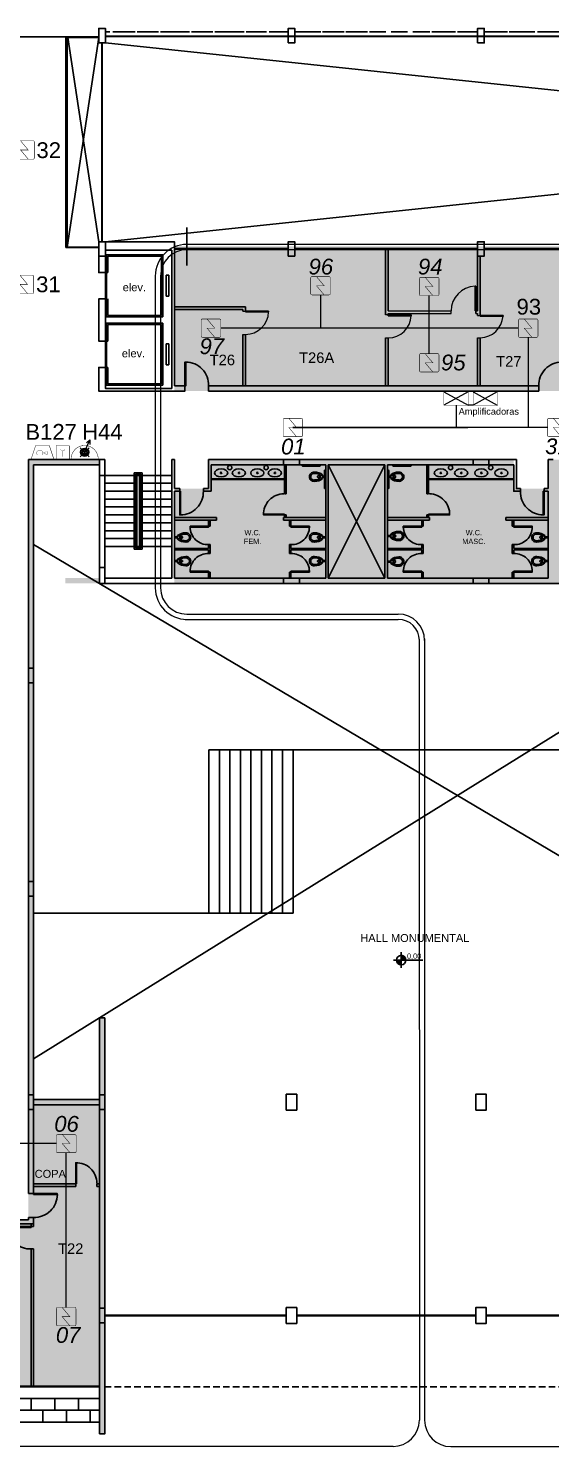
# Model space of a CAD drawing. Header units: metres. Extents: x -331 to 2982, y 362 to 2539.
# Drawn here: x 770.3 to 790.2, y 1250.2 to 1304.1 of the extents above; entities that cross this region are included whole.
import ezdxf
from ezdxf.enums import TextEntityAlignment as Align

# ---------------------------------------------------------------- set-up
doc = ezdxf.new("R2010")
doc.units = ezdxf.units.M
doc.linetypes.add('DASHED2', pattern=[0.375, 0.25, -0.125])
doc.linetypes.add('DOT075', pattern=[0.75, 0, -0.75])
doc.layers.get('0').update_dxf_attribs({"color": 251})
for name, color, linetype in [('72_EGR_BASE_PRIMITIVE', 7, 'Continuous'), ('ALV', 251, 'Continuous'), ('Cota Nivel', 251, 'Continuous'), ('CX', 251, 'Continuous'), ('Det', 251, 'Continuous'), ('DET. FUMAÇA', 1, 'Continuous'), ('Det_Vigas', 251, 'Continuous'), ('Div', 251, 'Continuous'), ('Est', 251, 'Continuous'), ('Mob', 251, 'Continuous'), ('Pis', 251, 'Continuous'), ('Proj', 251, 'DASHED2'), ('SALAS NOVAS', 7, 'Continuous'), ('Texto_Salas', 251, 'Continuous'), ('vid', 251, 'Continuous'), ('vis', 251, 'Continuous')]:
    doc.layers.add(name, color=color, linetype=linetype)
doc.layers.add('_salas', color=251, linetype='Continuous', plot=False)
doc.styles.add('ARIAL', font='arial.ttf')
doc.styles.add('DESTAQUE', font='arial.ttf', dxfattribs={"height": 0.4})
doc.styles.add('T20', font='PORT2', dxfattribs={"height": 0.2})
doc.styles.add('X3G_ENTITY_14169DFD', font='arial.ttf', dxfattribs={"height": 0.25})
doc.styles.add('X3G_ENTITY_1416A017', font='arial.ttf', dxfattribs={"height": 0.6})
doc.styles.add('X3G_ENTITY_1416A0F0', font='arial.ttf', dxfattribs={"height": 0.6})
doc.styles.add('X3G_ENTITY_1416A0FA', font='arial.ttf', dxfattribs={"height": 0.6})
doc.styles.add('X3G_ENTITY_1416A104', font='arial.ttf', dxfattribs={"height": 0.6})
doc.styles.add('X3G_ENTITY_1416A10E', font='arial.ttf', dxfattribs={"height": 0.6})
doc.styles.add('X3G_ENTITY_1416A118', font='arial.ttf', dxfattribs={"height": 0.6})
doc.styles.add('X3G_ENTITY_1416A218', font='arial.ttf', dxfattribs={"height": 0.6})
doc.styles.add('X3G_ENTITY_1416A222', font='arial.ttf', dxfattribs={"height": 0.6})
doc.styles.add('X3G_ENTITY_1416A5F4', font='arial.ttf', dxfattribs={"height": 0.6})
doc.styles.add('X3G_ENTITY_1416B645', font='arial.ttf', dxfattribs={"height": 0.6})
doc.styles.add('X3G_ENTITY_14227091', font='arial.ttf', dxfattribs={"height": 0.6})
doc.styles.add('X3G_ENTITY_142270D0', font='arial.ttf', dxfattribs={"height": 0.6})
doc.styles.add('X3G_ENTITY_142297E3', font='arial.ttf', dxfattribs={"height": 0.6})

# ---------------------------------------------------------------- blocks, each defined once
blk = doc.blocks.new('Detector de fumaça')
at = {"layer": 'DET. FUMAÇA', "linetype": 'Continuous', "lineweight": 15, "const_width": 0.0187}
blk.add_lwpolyline([(774.599, 539.816), (775.249, 539.816, -0.414214), (775.296, 539.769), (775.296, 539.167, -0.414214), (775.249, 539.12), (774.599, 539.12, -0.414214), (774.553, 539.167), (774.553, 539.769, -0.414214)], format="xyb", close=True, dxfattribs=at)
blk.add_lwpolyline([(774.773, 539.816), (775.064, 539.468), (774.773, 539.468), (775.064, 539.12)], dxfattribs=at)
blk = doc.blocks.new('WEW')
at = {"color": 1, "lineweight": 0, "true_color": 0xe60000}
for p, q in [((1781.244, 994.005), (1781.439, 994.482)), ((1781.439, 994.482), (1781.308, 994.36)), ((1781.439, 994.482), (1781.447, 994.302)), ((1781.075, 994.175), (1781.413, 993.836)), ((1781.413, 994.175), (1781.075, 993.836))]:
    blk.add_line(p, q, dxfattribs=at)
at = {"color": 1, "true_color": 0xe60000, "const_width": 0.0172}
for points in [[(1779.259, 993.747), (1780.023, 993.747, 0.511918), (1780.056, 993.793), (1779.907, 994.24, 0.322823), (1779.874, 994.263), (1779.408, 994.263, 0.322823), (1779.375, 994.24), (1779.226, 993.793, 0.511918)], [(1780.193, 994.263), (1780.641, 994.263, -0.414214), (1780.675, 994.229), (1780.675, 993.782, -0.414214), (1780.641, 993.747), (1780.193, 993.747, -0.414214), (1780.159, 993.782), (1780.159, 994.229, -0.414214)], [(1780.764, 993.748), (1781.724, 993.748, 0.435311), (1781.759, 993.784, 0.930949), (1780.73, 993.784, 0.435311)]]:
    blk.add_lwpolyline(points, format="xyb", close=True, dxfattribs=at)
at = {"color": 1, "true_color": 0xe60000, "const_width": 0.0086}
for points in [[(1779.463, 994.06), (1779.617, 994.06), (1779.652, 994.026), (1779.652, 993.936), (1779.617, 993.902), (1779.463, 993.902), (1779.428, 993.936), (1779.428, 994.026)], [(1779.832, 993.936), (1779.832, 994.026), (1779.802, 994.044), (1779.679, 993.981), (1779.802, 993.918)]]:
    blk.add_lwpolyline(points, close=True, dxfattribs=at)
for points in [[(1780.336, 994.135), (1780.338, 994.117), (1780.344, 994.099), (1780.351, 994.088), (1780.365, 994.073), (1780.373, 994.067), (1780.386, 994.06), (1780.397, 994.057), (1780.413, 994.055), (1780.421, 994.055), (1780.431, 994.056), (1780.45, 994.062), (1780.464, 994.07), (1780.477, 994.082), (1780.488, 994.096), (1780.494, 994.11), (1780.497, 994.122), (1780.498, 994.13), (1780.498, 994.136)], [(1780.417, 993.837), (1780.417, 994.055)]]:
    blk.add_lwpolyline(points, dxfattribs=at)
at = {"color": 1, "lineweight": 0, "true_color": 0xe60000}
for radius in [0.158, 0.119, 0.0774]:
    blk.add_circle((1781.244, 994.005), radius, dxfattribs=at)
blk = doc.blocks.new('Cotap')
for p, q in [((-0.297, 0), (0.828, 0)), ((0, 0.297), (0, -0.297))]:
    blk.add_line(p, q)
blk.add_circle((0, 0), 0.18)
for points in [[(0, 0), (-0.18, 0), (0, -0.18), (-0.127, -0.127)], [(0, 0), (0, 0.18), (0.18, 0), (0.127, 0.127)]]:
    blk.add_solid(points)
at = {"style": 'T20'}
blk.add_attdef('COTA', (0.223, 0.05), '', height=0.2, dxfattribs=at)
blk = doc.blocks.new('VASO-SAN')
for p, q in [((302.351, 172.465), (302.38, 172.465)), ((302.351, 172.383), (302.38, 172.383)), ((302.38, 172.465), (302.38, 172.383)), ((302.411, 172.354), (302.411, 172.494)), ((302.499, 172.354), (302.499, 172.494)), ((302.599, 172.444), (302.499, 172.444)), ((302.599, 172.404), (302.499, 172.404)), ((302.599, 172.444), (302.599, 172.455)), ((302.599, 172.404), (302.599, 172.444)), ((302.599, 172.404), (302.599, 172.393)), ((302.619, 172.464), (302.609, 172.464)), ((302.619, 172.383), (302.609, 172.383)), ((302.619, 172.424), (302.619, 172.464)), ((302.619, 172.424), (302.619, 172.383))]:
    blk.add_line(p, q)
for centre in [(302.453, 172.486), (302.453, 172.362)]:
    blk.add_circle(centre, 0.00707)
for centre, radius, start, end in [((302.178, 172.42), 0.179, 86.6811, 178.7962), ((302.178, 172.427), 0.179, 181.2038, 273.3189), ((302.178, 172.42), 0.129, 86.6811, 178.7962), ((302.178, 172.427), 0.129, 181.2038, 273.3189), ((302.205, 172.134), 0.464, 50.6979, 92.0637), ((302.205, 172.713), 0.464, 267.9363, 309.3021), ((302.205, 172.134), 0.414, 60.1325, 92.0637), ((302.205, 172.713), 0.414, 267.9363, 299.8675), ((302.349, 172.422), 0.043, 86.6811, 178.7962), ((302.349, 172.426), 0.043, 181.2038, 273.3189), ((302.609, 172.455), 0.00935, 90, 180), ((302.609, 172.393), 0.00935, 180, 270)]:
    blk.add_arc(centre, radius, start, end)

msp = doc.modelspace()

# ---------------------------------------------------------------- hatches: boundary and pattern name
at = {"layer": '_salas', "transparency": 33554559}
h = msp.add_hatch(color=256, dxfattribs=at)
h.dxf.hatch_style = 1
h.paths.add_polyline_path([(839.659, 1290.321), (839.659, 1295.821), (775.859, 1295.821), (775.859, 1290.321)])
h = msp.add_hatch(color=256, dxfattribs=at)
h.dxf.hatch_style = 1
h.paths.add_polyline_path([(752.479, 1293.146), (754.454, 1293.146), (754.454, 1293.346), (744.429, 1293.346), (744.429, 1293.146), (746.059, 1293.146), (746.059, 1293.046), (746.059, 1252.511), (773.009, 1252.511), (773.009, 1250.721), (773.209, 1250.721), (773.209, 1266.521), (773.009, 1266.521), (773.009, 1263.421), (770.509, 1263.421), (770.509, 1287.521), (773.009, 1287.521), (773.009, 1287.721), (771.909, 1287.721), (770.309, 1287.721), (770.309, 1260.546), (770.309, 1258.846), (748.954, 1258.846), (748.954, 1260.496), (752.479, 1260.496)])
h = msp.add_hatch(color=256, dxfattribs=at)
h.dxf.hatch_style = 1
h.paths.add_polyline_path([(788.759, 1286.621), (788.759, 1287.721), (777.159, 1287.721), (777.159, 1286.621), (775.859, 1286.621), (775.859, 1283.021), (799.209, 1283.021), (799.209, 1287.721), (790.059, 1287.721), (790.059, 1286.621)])
h = msp.add_hatch(color=256, dxfattribs=at)
h.dxf.hatch_style = 1
h.paths.add_polyline_path([(773.009, 1283.221), (771.709, 1283.221), (771.709, 1283.021), (773.009, 1283.021)])

# ---------------------------------------------------------------- linework, layer by layer
at = {"layer": '72_EGR_BASE_PRIMITIVE', "color": 251, "true_color": 0x5f5f5f}
msp.add_polyline3d([(776.331, 1295.091, 0), (776.331, 1296.539, 0)], dxfattribs=at)
at = {"layer": 'ALV', "color": 251}
for p, q in [((775.859, 1290.521), (775.859, 1295.996)), ((772.984, 1294.821), (772.984, 1295.446)), ((773.234, 1294.821), (773.234, 1295.446)), ((775.759, 1290.421), (775.759, 1295.671)), ((772.984, 1294.821), (773.234, 1294.821)), ((772.984, 1292.221), (772.984, 1293.821)), ((773.234, 1292.221), (773.234, 1293.821)), ((772.984, 1290.321), (772.984, 1291.221)), ((773.234, 1291.221), (772.984, 1291.221)), ((773.234, 1290.421), (773.234, 1291.221)), ((775.759, 1290.421), (773.234, 1290.421)), ((776.259, 1290.521), (775.859, 1290.521)), ((775.859, 1290.321), (772.984, 1290.321)), ((776.259, 1290.321), (775.859, 1290.321)), ((775.859, 1287.721), (775.759, 1287.721)), ((775.759, 1287.721), (775.759, 1283.221)), ((775.859, 1287.721), (775.859, 1286.621)), ((777.159, 1287.721), (788.859, 1287.721)), ((777.159, 1287.721), (777.159, 1286.621)), ((787.209, 1287.721), (780.609, 1287.721)), ((790.259, 1287.721), (790.059, 1287.721)), ((790.059, 1287.721), (790.059, 1286.621)), ((777.259, 1286.521), (777.259, 1287.521)), ((780.009, 1287.521), (777.259, 1287.521)), ((780.609, 1287.521), (781.609, 1287.521)), ((781.609, 1287.521), (781.609, 1283.221)), ((781.609, 1287.521), (781.609, 1283.221)), ((781.709, 1287.521), (781.709, 1283.221)), ((781.709, 1283.221), (781.709, 1287.521)), ((781.709, 1287.521), (783.859, 1287.521)), ((783.859, 1287.521), (783.859, 1283.221)), ((783.859, 1287.521), (783.859, 1283.221)), ((783.959, 1287.521), (783.959, 1283.221)), ((783.959, 1283.221), (783.959, 1287.521)), ((783.959, 1287.521), (787.209, 1287.521)), ((773.009, 1287.121), (773.009, 1283.621)), ((773.209, 1287.121), (773.209, 1283.621)), ((776.059, 1286.621), (775.859, 1286.621)), ((776.059, 1286.621), (775.859, 1286.621)), ((776.059, 1286.521), (775.859, 1286.521)), ((775.859, 1286.521), (776.059, 1286.521)), ((775.859, 1286.521), (775.859, 1283.221)), ((776.059, 1286.621), (776.059, 1286.521)), ((776.059, 1286.521), (776.059, 1286.621)), ((776.959, 1286.621), (776.959, 1286.521)), ((777.159, 1286.621), (776.959, 1286.621)), ((777.159, 1286.521), (776.959, 1286.521)), ((777.159, 1286.521), (777.259, 1286.521)), ((790.059, 1286.621), (789.909, 1286.621)), ((789.909, 1286.521), (789.909, 1286.621)), ((790.059, 1286.621), (789.909, 1286.621)), ((789.909, 1286.621), (789.909, 1286.521)), ((790.059, 1286.521), (789.909, 1286.521)), ((789.909, 1286.521), (790.059, 1286.521)), ((790.059, 1286.521), (790.059, 1283.221)), ((775.759, 1284.421), (775.759, 1283.221)), ((773.109, 1283.021), (799.509, 1283.021)), ((773.209, 1283.221), (775.759, 1283.221)), ((781.609, 1283.221), (775.859, 1283.221)), ((783.859, 1283.221), (781.709, 1283.221)), ((787.809, 1283.221), (783.959, 1283.221)), ((790.059, 1283.221), (787.809, 1283.221)), ((773.009, 1266.521), (773.009, 1263.596)), ((770.309, 1263.046), (770.309, 1259.846)), ((770.509, 1263.421), (773.009, 1263.421)), ((770.509, 1263.221), (773.009, 1263.221)), ((770.509, 1259.846), (770.309, 1259.846)), ((770.309, 1258.846), (765.779, 1258.846)), ((770.509, 1258.696), (765.779, 1258.696)), ((770.509, 1258.946), (770.309, 1258.946)), ((770.309, 1258.946), (770.309, 1258.846)), ((770.509, 1258.946), (770.509, 1258.696))]:
    msp.add_line(p, q, dxfattribs=at)
for points in [[(775.859, 1290.521), (775.859, 1290.521), (775.859, 1295.996), (775.759, 1295.996), (773.234, 1295.996)], [(773.234, 1295.671), (775.759, 1295.671), (775.759, 1290.421), (773.234, 1290.421), (773.234, 1291.221), (772.984, 1291.221), (772.984, 1290.321), (775.859, 1290.321)], [(775.859, 1290.321), (775.859, 1290.321), (776.259, 1290.321), (776.259, 1290.521), (775.859, 1290.521)], [(770.309, 1287.721), (770.309, 1263.046)], [(770.309, 1287.721), (773.009, 1287.721)], [(770.509, 1287.521), (770.509, 1263.046)], [(770.509, 1287.521), (773.009, 1287.521)], [(773.209, 1266.521), (773.209, 1250.721)], [(770.509, 1263.046), (770.509, 1259.846)]]:
    msp.add_lwpolyline(points, dxfattribs=at)
for points in [[(773.234, 1295.446), (772.984, 1295.446), (772.984, 1294.821), (773.234, 1294.821)], [(773.234, 1293.821), (772.984, 1293.821), (772.984, 1292.221), (773.234, 1292.221)], [(789.709, 1290.521), (778.559, 1290.521), (777.159, 1290.521), (777.159, 1290.321), (783.668, 1290.321), (789.709, 1290.321)], [(788.859, 1287.721), (787.809, 1287.721), (787.809, 1287.521), (788.759, 1287.521), (788.759, 1286.521), (789.009, 1286.521), (789.009, 1286.621), (788.859, 1286.621)], [(773.009, 1250.721), (773.209, 1250.721), (773.209, 1266.521), (773.009, 1266.521)], [(770.509, 1263.421), (773.009, 1263.421), (773.009, 1263.221), (770.509, 1263.221)]]:
    msp.add_lwpolyline(points, close=True, dxfattribs=at)
at = {"layer": 'CX', "color": 251, "ltscale": 8}
for p, q in [((787.284, 1294.303), (787.314, 1294.303)), ((787.284, 1294.303), (787.284, 1293.364)), ((787.314, 1293.264), (787.314, 1294.303)), ((778.559, 1293.326), (778.559, 1293.356)), ((778.559, 1293.356), (779.441, 1293.356)), ((779.441, 1293.326), (778.559, 1293.326)), ((779.441, 1293.326), (779.441, 1293.356)), ((783.986, 1293.184), (783.986, 1293.214)), ((783.986, 1293.214), (784.854, 1293.214)), ((784.854, 1293.184), (783.986, 1293.184)), ((784.854, 1293.184), (784.854, 1293.214)), ((787.284, 1293.364), (787.314, 1293.364)), ((787.484, 1293.194), (787.484, 1293.164)), ((788.348, 1293.194), (787.484, 1293.194)), ((787.484, 1293.164), (788.348, 1293.164)), ((788.348, 1293.194), (788.348, 1293.164))]:
    msp.add_line(p, q, dxfattribs=at)
at = {"layer": 'CX', "ltscale": 8}
for points in [[(776.259, 1290.521), (776.289, 1290.521), (776.289, 1291.421), (776.259, 1291.421)], [(776.059, 1286.521), (776.089, 1286.521), (776.089, 1285.621), (776.059, 1285.621)], [(789.909, 1286.521), (789.879, 1286.521), (789.879, 1285.621), (789.909, 1285.621)], [(780.049, 1285.651), (780.049, 1285.621), (779.249, 1285.621), (779.249, 1285.651)], [(785.519, 1285.65), (785.519, 1285.62), (786.319, 1285.62), (786.319, 1285.65)], [(777.159, 1285.191), (777.159, 1285.161), (776.459, 1285.161), (776.459, 1285.191)], [(780.289, 1285.191), (780.289, 1285.161), (780.989, 1285.161), (780.989, 1285.191)], [(785.259, 1285.191), (785.259, 1285.161), (784.559, 1285.161), (784.559, 1285.191)], [(788.759, 1285.191), (788.759, 1285.161), (789.459, 1285.161), (789.459, 1285.191)], [(777.159, 1283.451), (777.159, 1283.481), (776.459, 1283.481), (776.459, 1283.451)], [(780.289, 1283.451), (780.289, 1283.481), (780.989, 1283.481), (780.989, 1283.451)], [(785.259, 1283.451), (785.259, 1283.481), (784.559, 1283.481), (784.559, 1283.451)], [(788.759, 1283.451), (788.759, 1283.481), (789.459, 1283.481), (789.459, 1283.451)], [(772.139, 1260.217), (772.109, 1260.217), (772.109, 1261.017), (772.139, 1261.017)], [(770.509, 1259.846), (770.509, 1259.816), (771.409, 1259.816), (771.409, 1259.846)]]:
    msp.add_lwpolyline(points, close=True, dxfattribs=at)
at = {"layer": 'CX', "color": 251}
msp.add_lwpolyline([(770.409, 1258.596), (770.409, 1258.566), (769.559, 1258.566), (769.559, 1258.596)], close=True, dxfattribs=at)
at = {"layer": 'CX', "color": 251, "linetype": 'Continuous', "lineweight": 15}
for centre, radius, start, end in [((787.315, 1293.364), 0.94, 91.8819, 179.9782), ((778.559, 1293.357), 0.883, 270.0238, 357.9938), ((783.986, 1293.215), 0.869, 270.0246, 357.9605), ((787.47, 1293.229), 0.881, 270.9318, 355.7951)]:
    msp.add_arc(centre, radius, start, end, dxfattribs=at)
at = {"layer": 'CX', "color": 251, "ltscale": 8, "true_color": 0x606060}
for centre, radius, start, end in [((776.289, 1290.551), 0.871, 358.058, 90), ((790.579, 1290.551), 0.871, 90, 181.942), ((776.089, 1286.492), 0.871, 270, 1.942), ((780.019, 1285.651), 0.771, 90, 182.1894), ((785.549, 1285.649), 0.771, 357.8106, 90), ((789.879, 1286.492), 0.871, 178.058, 270), ((777.13, 1285.161), 0.671, 180, 272.5089), ((780.318, 1285.161), 0.671, 267.4911, 0), ((785.23, 1285.161), 0.671, 180, 272.5089), ((788.788, 1285.161), 0.671, 267.4911, 0), ((777.13, 1283.481), 0.671, 87.4911, 180), ((780.318, 1283.481), 0.671, 0, 92.5089), ((785.23, 1283.481), 0.671, 87.4911, 180), ((788.788, 1283.481), 0.671, 0, 92.5089), ((772.138, 1260.247), 0.771, 0, 92.1894), ((770.539, 1259.816), 0.871, 268.058, 0)]:
    msp.add_arc(centre, radius, start, end, dxfattribs=at)
at = {"layer": 'CX', "color": 1, "ltscale": 8}
msp.add_arc((790.579, 1290.551), 0.871, 90, 181.942, dxfattribs=at)
at = {"layer": 'CX', "color": 251}
msp.add_arc((770.38, 1258.566), 0.821, 180, 272.0583, dxfattribs=at)
at = {"layer": 'Det', "color": 251}
for p, q in [((772.984, 1303.746), (771.784, 1295.791)), ((771.804, 1303.746), (772.984, 1295.996)), ((773.234, 1303.546), (844.959, 1295.996)), ((844.959, 1303.546), (773.234, 1295.996)), ((781.709, 1287.521), (783.859, 1283.221)), ((781.709, 1283.221), (783.859, 1287.521)), ((801.119, 1266.371), (770.509, 1284.502)), ((791, 1277.681), (770.509, 1264.97)), ((790.727, 1276.694), (777.168, 1276.694)), ((777.168, 1276.694), (777.168, 1270.494)), ((777.568, 1276.694), (777.568, 1270.494)), ((777.968, 1276.694), (777.968, 1270.494)), ((778.368, 1276.694), (778.368, 1270.494)), ((778.768, 1276.694), (778.768, 1270.494)), ((779.168, 1276.694), (779.168, 1270.494)), ((779.568, 1276.694), (779.568, 1270.494)), ((779.968, 1276.694), (779.968, 1270.494)), ((780.368, 1276.694), (780.368, 1270.494)), ((780.368, 1270.494), (770.509, 1270.494)), ((773.009, 1252.071), (745.629, 1252.071)), ((773.009, 1251.621), (745.629, 1251.621)), ((770.409, 1251.621), (770.409, 1252.071)), ((770.859, 1251.171), (770.859, 1251.621)), ((771.309, 1251.621), (771.309, 1252.071)), ((771.759, 1252.071), (771.759, 1252.071)), ((771.759, 1251.171), (771.759, 1251.621)), ((772.209, 1251.621), (772.209, 1252.071)), ((772.659, 1252.071), (772.659, 1252.071)), ((772.659, 1251.171), (772.659, 1251.621)), ((773.009, 1251.171), (745.179, 1251.171))]:
    msp.add_line(p, q, dxfattribs=at)
at = {"layer": 'DET. FUMAÇA', "color": 144, "linetype": 'Continuous', "lineweight": 0}
msp.add_line((787.212, 1289.786), (787.021, 1289.786), dxfattribs=at)
at = {"layer": 'Det_Vigas', "color": 251}
for p, q in [((772.984, 1303.771), (772.984, 1303.961)), ((773.234, 1303.961), (773.404, 1303.961)), ((773.234, 1303.781), (773.234, 1303.961)), ((773.514, 1303.961), (774.372, 1303.961)), ((774.447, 1303.961), (775.257, 1303.961)), ((775.332, 1303.961), (776.438, 1303.961)), ((776.513, 1303.961), (777.325, 1303.961)), ((777.4, 1303.961), (778.506, 1303.961)), ((778.581, 1303.961), (779.354, 1303.961)), ((779.464, 1303.961), (780.184, 1303.961)), ((780.184, 1303.781), (780.184, 1303.961)), ((781.418, 1303.961), (780.434, 1303.961)), ((780.434, 1303.781), (780.434, 1303.961)), ((782.305, 1303.961), (781.493, 1303.961)), ((783.193, 1303.961), (782.38, 1303.961)), ((783.894, 1303.961), (783.268, 1303.961)), ((784.724, 1303.961), (784.094, 1303.961)), ((785.565, 1303.961), (784.924, 1303.961)), ((786.538, 1303.961), (785.64, 1303.961)), ((787.384, 1303.961), (786.613, 1303.961)), ((787.384, 1303.781), (787.384, 1303.961)), ((787.634, 1303.961), (788.513, 1303.961)), ((787.634, 1303.781), (787.634, 1303.961)), ((788.588, 1303.961), (789.554, 1303.961)), ((789.664, 1303.961), (790.545, 1303.961)), ((768.009, 1303.771), (772.984, 1303.771)), ((773.234, 1303.781), (780.184, 1303.781)), ((787.384, 1303.781), (780.434, 1303.781)), ((787.634, 1303.781), (794.584, 1303.781))]:
    msp.add_line(p, q, dxfattribs=at)
at = {"layer": 'Div', "color": 230, "linetype": 'Continuous', "lineweight": 0}
for p, q in [((872.61, 1295.893), (776.3, 1295.891)), ((872.223, 1295.691), (776.303, 1295.691)), ((775.131, 1294.691), (775.131, 1282.854)), ((775.331, 1294.691), (775.331, 1282.854)), ((776.331, 1281.854), (784.368, 1281.853)), ((776.269, 1281.655), (784.368, 1281.653)), ((785.166, 1280.904), (785.168, 1251.246)), ((785.366, 1280.91), (785.368, 1251.24)), ((784.168, 1250.246), (744.09, 1250.246)), ((786.368, 1250.24), (872.223, 1250.24))]:
    msp.add_line(p, q, dxfattribs=at)
at = {"layer": 'Div', "lineweight": 0, "ltscale": 0.8}
for p, q in [((783.886, 1295.711), (783.886, 1293.214)), ((783.986, 1295.711), (783.986, 1293.364)), ((787.384, 1295.446), (787.384, 1293.364)), ((787.484, 1295.446), (787.484, 1293.194)), ((778.559, 1293.521), (775.859, 1293.521)), ((778.459, 1293.421), (775.859, 1293.421)), ((778.459, 1293.356), (778.459, 1293.421)), ((778.559, 1293.356), (778.559, 1293.521)), ((783.986, 1293.264), (783.986, 1293.214)), ((787.384, 1293.264), (787.384, 1293.194)), ((778.459, 1290.521), (778.459, 1292.474)), ((778.559, 1290.521), (778.559, 1292.474)), ((783.886, 1292.346), (783.886, 1290.521)), ((783.986, 1292.346), (783.986, 1290.521)), ((787.384, 1292.348), (787.384, 1290.521)), ((787.484, 1292.348), (787.484, 1290.521)), ((780.049, 1286.421), (780.049, 1287.521)), ((780.109, 1286.421), (780.109, 1287.521)), ((785.459, 1286.42), (785.459, 1287.521)), ((785.519, 1286.42), (785.519, 1287.521)), ((780.109, 1286.421), (780.049, 1286.421)), ((785.459, 1286.42), (785.519, 1286.42)), ((780.109, 1285.621), (780.049, 1285.621)), ((780.049, 1285.521), (780.049, 1285.621)), ((780.109, 1285.521), (780.109, 1285.621)), ((785.459, 1285.521), (785.459, 1285.62)), ((785.459, 1285.62), (785.519, 1285.62)), ((785.519, 1285.521), (785.519, 1285.62)), ((777.159, 1285.421), (777.159, 1285.191)), ((777.159, 1285.191), (777.219, 1285.191)), ((777.219, 1285.421), (777.219, 1285.191)), ((781.609, 1285.521), (780.009, 1285.521)), ((780.009, 1285.521), (780.009, 1285.421)), ((781.609, 1285.421), (780.009, 1285.421)), ((780.229, 1285.421), (780.229, 1285.191)), ((780.289, 1285.191), (780.229, 1285.191)), ((780.289, 1285.421), (780.289, 1285.191)), ((783.959, 1285.521), (785.559, 1285.521)), ((783.959, 1285.421), (785.559, 1285.421)), ((785.259, 1285.421), (785.259, 1285.191)), ((785.259, 1285.191), (785.319, 1285.191)), ((785.319, 1285.421), (785.319, 1285.191)), ((785.559, 1285.521), (785.559, 1285.421)), ((788.459, 1285.521), (790.059, 1285.521)), ((788.459, 1285.521), (788.459, 1285.421)), ((788.459, 1285.421), (790.059, 1285.421)), ((788.699, 1285.421), (788.699, 1285.191)), ((788.759, 1285.191), (788.699, 1285.191)), ((788.759, 1285.421), (788.759, 1285.191)), ((777.159, 1284.491), (777.219, 1284.491)), ((777.159, 1284.491), (777.159, 1284.351)), ((777.219, 1284.491), (777.219, 1284.151)), ((780.289, 1284.491), (780.229, 1284.491)), ((780.229, 1284.491), (780.229, 1284.151)), ((780.289, 1284.491), (780.289, 1284.351)), ((785.259, 1284.491), (785.319, 1284.491)), ((785.259, 1284.491), (785.259, 1284.351)), ((785.319, 1284.491), (785.319, 1284.151)), ((788.759, 1284.491), (788.699, 1284.491)), ((788.699, 1284.491), (788.699, 1284.151)), ((788.759, 1284.491), (788.759, 1284.351)), ((777.159, 1284.351), (775.859, 1284.351)), ((777.159, 1284.291), (775.859, 1284.291)), ((777.159, 1284.291), (777.159, 1284.151)), ((777.159, 1284.151), (777.219, 1284.151)), ((780.289, 1284.151), (780.229, 1284.151)), ((781.609, 1284.351), (780.289, 1284.351)), ((780.289, 1284.291), (780.289, 1284.151)), ((781.609, 1284.291), (780.289, 1284.291)), ((785.259, 1284.351), (783.959, 1284.351)), ((785.259, 1284.291), (783.959, 1284.291)), ((785.259, 1284.291), (785.259, 1284.151)), ((785.259, 1284.151), (785.319, 1284.151)), ((788.759, 1284.151), (788.699, 1284.151)), ((788.759, 1284.351), (790.059, 1284.351)), ((788.759, 1284.291), (790.059, 1284.291)), ((788.759, 1284.291), (788.759, 1284.151)), ((777.159, 1283.451), (777.219, 1283.451)), ((777.159, 1283.451), (777.159, 1283.221)), ((777.219, 1283.451), (777.219, 1283.221)), ((780.289, 1283.451), (780.229, 1283.451)), ((780.229, 1283.451), (780.229, 1283.221)), ((780.289, 1283.451), (780.289, 1283.221)), ((785.259, 1283.451), (785.319, 1283.451)), ((785.259, 1283.451), (785.259, 1283.221)), ((785.319, 1283.451), (785.319, 1283.221)), ((788.759, 1283.451), (788.699, 1283.451)), ((788.699, 1283.451), (788.699, 1283.221)), ((788.759, 1283.451), (788.759, 1283.221)), ((777.159, 1283.301), (777.159, 1283.221))]:
    msp.add_line(p, q, dxfattribs=at)
at = {"layer": 'Div', "color": 251, "ltscale": 0.8}
for p, q in [((783.886, 1295.711), (783.886, 1293.214)), ((783.986, 1295.711), (783.986, 1293.364)), ((787.384, 1295.446), (787.384, 1293.364)), ((787.484, 1295.446), (787.484, 1293.194)), ((778.559, 1293.521), (775.859, 1293.521)), ((778.459, 1293.421), (775.859, 1293.421)), ((778.459, 1293.356), (778.459, 1293.421)), ((778.559, 1293.356), (778.559, 1293.521)), ((783.986, 1293.264), (783.986, 1293.214)), ((787.384, 1293.264), (787.384, 1293.194)), ((778.459, 1290.521), (778.459, 1292.474)), ((778.559, 1290.521), (778.559, 1292.474)), ((783.886, 1292.346), (783.886, 1290.521)), ((783.986, 1292.346), (783.986, 1290.521)), ((787.384, 1292.348), (787.384, 1290.521)), ((787.484, 1292.348), (787.484, 1290.521)), ((780.049, 1286.421), (780.049, 1287.521)), ((780.109, 1286.421), (780.109, 1287.521)), ((785.459, 1286.42), (785.459, 1287.521)), ((785.519, 1286.42), (785.519, 1287.521)), ((780.109, 1286.421), (780.049, 1286.421)), ((785.459, 1286.42), (785.519, 1286.42)), ((780.109, 1285.621), (780.049, 1285.621)), ((780.049, 1285.521), (780.049, 1285.621)), ((780.109, 1285.521), (780.109, 1285.621)), ((785.459, 1285.521), (785.459, 1285.62)), ((785.459, 1285.62), (785.519, 1285.62)), ((785.519, 1285.521), (785.519, 1285.62)), ((777.159, 1285.421), (777.159, 1285.191)), ((777.159, 1285.191), (777.219, 1285.191)), ((777.219, 1285.421), (777.219, 1285.191)), ((781.609, 1285.521), (780.009, 1285.521)), ((780.009, 1285.521), (780.009, 1285.421)), ((781.609, 1285.421), (780.009, 1285.421)), ((780.229, 1285.421), (780.229, 1285.191)), ((780.289, 1285.191), (780.229, 1285.191)), ((780.289, 1285.421), (780.289, 1285.191)), ((783.959, 1285.521), (785.559, 1285.521)), ((783.959, 1285.421), (785.559, 1285.421)), ((785.259, 1285.421), (785.259, 1285.191)), ((785.259, 1285.191), (785.319, 1285.191)), ((785.319, 1285.421), (785.319, 1285.191)), ((785.559, 1285.521), (785.559, 1285.421)), ((788.459, 1285.521), (790.059, 1285.521)), ((788.459, 1285.521), (788.459, 1285.421)), ((788.459, 1285.421), (790.059, 1285.421)), ((788.699, 1285.421), (788.699, 1285.191)), ((788.759, 1285.191), (788.699, 1285.191)), ((788.759, 1285.421), (788.759, 1285.191)), ((777.159, 1284.491), (777.219, 1284.491)), ((777.159, 1284.491), (777.159, 1284.351)), ((777.219, 1284.491), (777.219, 1284.151)), ((780.289, 1284.491), (780.229, 1284.491)), ((780.229, 1284.491), (780.229, 1284.151)), ((780.289, 1284.491), (780.289, 1284.351)), ((785.259, 1284.491), (785.319, 1284.491)), ((785.259, 1284.491), (785.259, 1284.351)), ((785.319, 1284.491), (785.319, 1284.151)), ((788.759, 1284.491), (788.699, 1284.491)), ((788.699, 1284.491), (788.699, 1284.151)), ((788.759, 1284.491), (788.759, 1284.351)), ((777.159, 1284.351), (775.859, 1284.351)), ((777.159, 1284.291), (775.859, 1284.291)), ((777.159, 1284.291), (777.159, 1284.151)), ((777.159, 1284.151), (777.219, 1284.151)), ((780.289, 1284.151), (780.229, 1284.151)), ((781.609, 1284.351), (780.289, 1284.351)), ((780.289, 1284.291), (780.289, 1284.151)), ((781.609, 1284.291), (780.289, 1284.291)), ((785.259, 1284.351), (783.959, 1284.351)), ((785.259, 1284.291), (783.959, 1284.291)), ((785.259, 1284.291), (785.259, 1284.151)), ((785.259, 1284.151), (785.319, 1284.151)), ((788.759, 1284.151), (788.699, 1284.151)), ((788.759, 1284.351), (790.059, 1284.351)), ((788.759, 1284.291), (790.059, 1284.291)), ((788.759, 1284.291), (788.759, 1284.151)), ((777.159, 1283.451), (777.219, 1283.451)), ((777.159, 1283.451), (777.159, 1283.221)), ((777.219, 1283.451), (777.219, 1283.221)), ((780.289, 1283.451), (780.229, 1283.451)), ((780.229, 1283.451), (780.229, 1283.221)), ((780.289, 1283.451), (780.289, 1283.221)), ((785.259, 1283.451), (785.319, 1283.451)), ((785.259, 1283.451), (785.259, 1283.221)), ((785.319, 1283.451), (785.319, 1283.221)), ((788.759, 1283.451), (788.699, 1283.451)), ((788.699, 1283.451), (788.699, 1283.221)), ((788.759, 1283.451), (788.759, 1283.221)), ((777.159, 1283.301), (777.159, 1283.221))]:
    msp.add_line(p, q, dxfattribs=at)
at = {"layer": 'Div', "color": 150, "linetype": 'Continuous', "lineweight": 0}
for p, q in [((781.41, 1293.974), (781.41, 1292.714)), ((785.542, 1292.928), (785.542, 1293.949)), ((788.933, 1292.714), (777.621, 1292.714)), ((785.542, 1291.744), (785.542, 1292.928)), ((789.304, 1292.367), (789.304, 1288.939)), ((786.562, 1289.786), (786.562, 1288.939)), ((787.483, 1288.939), (787.01, 1288.939)), ((790.042, 1288.939), (787.483, 1288.939)), ((771.378, 1261.748), (769.595, 1261.748)), ((771.744, 1255.524), (771.744, 1261.4))]:
    msp.add_line(p, q, dxfattribs=at)
at = {"layer": 'Div', "linetype": 'Continuous', "lineweight": 0}
for p, q in [((778.459, 1293.356), (778.559, 1293.356)), ((783.986, 1293.214), (783.886, 1293.214)), ((783.986, 1293.364), (786.375, 1293.364)), ((783.986, 1293.264), (786.375, 1293.264)), ((786.375, 1293.264), (786.375, 1293.364)), ((787.314, 1293.364), (787.314, 1293.264)), ((787.314, 1293.364), (787.384, 1293.364)), ((787.314, 1293.264), (787.384, 1293.264)), ((787.384, 1293.194), (787.484, 1293.194)), ((778.459, 1292.474), (778.559, 1292.474)), ((783.886, 1292.346), (783.986, 1292.346)), ((787.384, 1292.348), (787.484, 1292.348)), ((787.384, 1290.521), (787.484, 1290.521))]:
    msp.add_line(p, q, dxfattribs=at)
at = {"layer": 'Div', "color": 251, "linetype": 'Continuous', "lineweight": 15}
for p, q in [((778.459, 1293.356), (778.559, 1293.356)), ((783.986, 1293.214), (783.886, 1293.214)), ((783.986, 1293.364), (786.375, 1293.364)), ((783.986, 1293.264), (786.375, 1293.264)), ((786.375, 1293.264), (786.375, 1293.364)), ((787.314, 1293.364), (787.384, 1293.364)), ((787.314, 1293.364), (787.314, 1293.264)), ((787.314, 1293.264), (787.384, 1293.264)), ((787.384, 1293.194), (787.484, 1293.194)), ((778.459, 1292.474), (778.559, 1292.474)), ((783.886, 1292.346), (783.986, 1292.346)), ((787.384, 1292.348), (787.484, 1292.348)), ((787.384, 1290.521), (787.484, 1290.521))]:
    msp.add_line(p, q, dxfattribs=at)
at = {"layer": 'Div', "color": 176, "linetype": 'Continuous', "lineweight": 0, "true_color": 0x000080}
for p, q in [((786.103, 1290.298), (787.021, 1289.786)), ((787.021, 1290.298), (786.103, 1289.786)), ((787.212, 1290.298), (788.13, 1289.786)), ((788.13, 1290.298), (787.212, 1289.786))]:
    msp.add_line(p, q, dxfattribs=at)
at = {"layer": 'Div', "color": 150, "linetype": 'Continuous', "lineweight": -3, "true_color": 0x007fff}
msp.add_line((787.01, 1288.939), (780.362, 1288.939), dxfattribs=at)
at = {"layer": 'Div', "lineweight": 0}
for p, q in [((777.459, 1285.521), (775.859, 1285.521)), ((777.459, 1285.421), (775.859, 1285.421)), ((777.459, 1285.521), (777.459, 1285.421)), ((770.509, 1260.217), (772.109, 1260.217)), ((770.509, 1260.217), (772.109, 1260.217)), ((770.509, 1260.117), (772.109, 1260.117)), ((772.109, 1260.217), (772.109, 1260.117)), ((772.909, 1260.217), (772.909, 1260.117)), ((772.909, 1260.217), (773.009, 1260.217)), ((772.909, 1260.217), (773.009, 1260.217)), ((772.909, 1260.117), (773.009, 1260.117)), ((770.409, 1258.696), (770.409, 1258.596)), ((770.509, 1258.696), (770.509, 1258.596)), ((770.509, 1258.596), (770.409, 1258.596)), ((770.409, 1257.746), (770.409, 1252.531)), ((770.509, 1257.746), (770.409, 1257.746)), ((770.509, 1257.746), (770.509, 1252.531))]:
    msp.add_line(p, q, dxfattribs=at)
at = {"layer": 'Div', "color": 251}
for p, q in [((777.459, 1285.521), (775.859, 1285.521)), ((777.459, 1285.421), (775.859, 1285.421)), ((777.459, 1285.521), (777.459, 1285.421)), ((770.509, 1260.217), (772.109, 1260.217)), ((770.509, 1260.217), (772.109, 1260.217)), ((770.509, 1260.117), (772.109, 1260.117)), ((772.109, 1260.217), (772.109, 1260.117)), ((772.909, 1260.217), (772.909, 1260.117)), ((772.909, 1260.217), (773.009, 1260.217)), ((772.909, 1260.217), (773.009, 1260.217)), ((772.909, 1260.117), (773.009, 1260.117)), ((770.409, 1258.696), (770.409, 1258.596)), ((770.509, 1258.696), (770.509, 1258.596)), ((770.509, 1258.596), (770.409, 1258.596)), ((770.409, 1257.746), (770.409, 1252.531)), ((770.509, 1257.746), (770.409, 1257.746)), ((770.509, 1257.746), (770.509, 1252.531))]:
    msp.add_line(p, q, dxfattribs=at)
at = {"layer": 'Div', "color": 182, "linetype": 'Continuous', "lineweight": 0, "const_width": 0.0168}
for points in [[(786.103, 1290.298), (787.021, 1290.298), (787.021, 1289.786), (786.103, 1289.786)], [(787.212, 1290.298), (788.13, 1290.298), (788.13, 1289.786), (787.212, 1289.786)]]:
    msp.add_lwpolyline(points, close=True, dxfattribs=at)
at = {"layer": 'Div', "color": 230, "linetype": 'Continuous', "lineweight": 0}
for centre, radius, start, end in [((776.331, 1294.691), 1.2, 90, 180), ((776.331, 1294.691), 1, 90, 180), ((776.331, 1282.853), 1.2, 180, 270), ((776.331, 1282.853), 1, 180, 270), ((784.368, 1280.853), 1, 0, 90), ((784.368, 1280.853), 0.8, 0, 90), ((784.168, 1251.246), 1, 270, 0), ((786.368, 1251.24), 1, 180, 270)]:
    msp.add_arc(centre, radius, start, end, dxfattribs=at)
at = {"layer": 'Est', "color": 251}
for points in [[(772.984, 1303.546), (772.984, 1304.096), (773.234, 1304.096), (773.234, 1303.546)], [(780.184, 1303.546), (780.184, 1304.096), (780.434, 1304.096), (780.434, 1303.546)], [(787.384, 1303.546), (787.384, 1304.096), (787.634, 1304.096), (787.634, 1303.546)], [(772.984, 1295.446), (772.984, 1295.996), (773.234, 1295.996), (773.234, 1295.446)], [(780.184, 1295.446), (780.184, 1295.996), (780.434, 1295.996), (780.434, 1295.446)], [(787.384, 1295.446), (787.384, 1295.996), (787.634, 1295.996), (787.634, 1295.446)], [(773.009, 1287.121), (773.009, 1287.721), (773.209, 1287.721), (773.209, 1287.121)], [(780.609, 1287.521), (780.009, 1287.521), (780.009, 1287.721), (780.609, 1287.721)], [(787.809, 1287.521), (787.209, 1287.521), (787.209, 1287.721), (787.809, 1287.721)], [(773.009, 1283.021), (773.009, 1283.621), (773.209, 1283.621), (773.209, 1283.021)], [(780.609, 1283.021), (780.009, 1283.021), (780.009, 1283.221), (780.609, 1283.221)], [(787.809, 1283.021), (787.209, 1283.021), (787.209, 1283.221), (787.809, 1283.221)], [(770.309, 1279.246), (770.309, 1279.796), (770.509, 1279.796), (770.509, 1279.246)], [(770.309, 1271.146), (770.309, 1271.696), (770.509, 1271.696), (770.509, 1271.146)], [(770.309, 1263.046), (770.309, 1263.596), (770.509, 1263.596), (770.509, 1263.046)], [(773.009, 1263.046), (773.009, 1263.596), (773.209, 1263.596), (773.209, 1263.046)], [(780.109, 1263.021), (780.109, 1263.621), (780.509, 1263.621), (780.509, 1263.021)], [(787.309, 1263.021), (787.309, 1263.621), (787.709, 1263.621), (787.709, 1263.021)], [(773.009, 1254.946), (773.009, 1255.496), (773.209, 1255.496), (773.209, 1254.946)], [(780.109, 1254.921), (780.109, 1255.521), (780.509, 1255.521), (780.509, 1254.921)], [(787.309, 1254.921), (787.309, 1255.521), (787.709, 1255.521), (787.709, 1254.921)]]:
    msp.add_lwpolyline(points, close=True, dxfattribs=at)
at = {"layer": 'Mob', "color": 251}
for p, q in [((780.708, 1287.496), (780.708, 1287.521)), ((780.733, 1287.497), (780.733, 1287.521)), ((781.384, 1287.471), (780.733, 1287.471)), ((781.383, 1287.496), (780.734, 1287.496)), ((781.384, 1287.497), (781.384, 1287.521)), ((781.409, 1287.496), (781.409, 1287.521)), ((781.559, 1286.646), (781.559, 1287.297)), ((781.584, 1287.322), (781.609, 1287.322)), ((781.584, 1286.647), (781.584, 1287.296)), ((781.585, 1287.297), (781.609, 1287.297)), ((783.984, 1287.322), (783.959, 1287.322)), ((783.983, 1287.297), (783.959, 1287.297)), ((783.984, 1286.647), (783.984, 1287.296)), ((784.009, 1286.646), (784.009, 1287.297)), ((784.159, 1287.496), (784.159, 1287.521)), ((784.184, 1287.497), (784.184, 1287.521)), ((784.184, 1287.471), (784.835, 1287.471)), ((784.185, 1287.496), (784.834, 1287.496)), ((784.835, 1287.497), (784.835, 1287.521)), ((784.86, 1287.496), (784.86, 1287.521)), ((780.049, 1286.991), (777.259, 1286.991)), ((780.049, 1286.971), (777.259, 1286.971)), ((781.585, 1286.646), (781.609, 1286.646)), ((783.983, 1286.646), (783.959, 1286.646)), ((788.759, 1286.991), (785.519, 1286.991)), ((788.759, 1286.971), (785.519, 1286.97)), ((781.584, 1286.621), (781.609, 1286.621)), ((783.984, 1286.621), (783.959, 1286.621))]:
    msp.add_line(p, q, dxfattribs=at)
for centre in [(777.634, 1287.216), (778.313, 1287.216), (779.015, 1287.216), (779.68, 1287.216), (785.986, 1287.216), (786.763, 1287.216), (787.526, 1287.216), (788.29, 1287.216)]:
    msp.add_circle(centre, 0.0243, dxfattribs=at)
at = {"layer": 'Mob', "color": 251, "ltscale": 0.8}
for centre in [(777.962, 1287.418), (779.346, 1287.418), (786.356, 1287.418), (787.882, 1287.418)]:
    msp.add_circle(centre, 0.08, dxfattribs=at)
at = {"layer": 'Mob', "color": 251}
for centre, radius, start, end in [((780.733, 1287.496), 0.025, 180, 270), ((780.734, 1287.498), 0.00182, 193.2302, 255.8594), ((781.382, 1287.498), 0.00182, 284.1406, 346.7698), ((781.384, 1287.496), 0.025, 270, 0), ((781.584, 1287.297), 0.025, 90, 180), ((781.586, 1287.296), 0.00182, 103.2302, 165.8594), ((783.982, 1287.296), 0.00182, 14.1406, 76.7698), ((783.984, 1287.297), 0.025, 0, 90), ((784.184, 1287.496), 0.025, 180, 270), ((784.186, 1287.498), 0.00182, 193.2302, 255.8594), ((784.834, 1287.498), 0.00182, 284.1406, 346.7698), ((784.835, 1287.496), 0.025, 270, 0), ((781.584, 1286.646), 0.025, 180, 270), ((781.586, 1286.648), 0.00182, 194.1406, 256.7698), ((783.982, 1286.648), 0.00182, 283.2302, 345.8594), ((783.984, 1286.646), 0.025, 270, 0)]:
    msp.add_arc(centre, radius, start, end, dxfattribs=at)
for centre in [(777.634, 1287.216), (778.308, 1287.216), (779.01, 1287.216), (779.675, 1287.216), (785.986, 1287.216), (786.758, 1287.216), (787.521, 1287.216), (788.285, 1287.216)]:
    msp.add_ellipse(centre, major_axis=(-0.25, 0), ratio=0.598195, dxfattribs=at)
at = {"layer": 'Pis', "color": 251}
for p, q in [((771.784, 1303.746), (771.784, 1295.791)), ((773.274, 1295.496), (775.424, 1295.496)), ((773.274, 1294.821), (773.274, 1295.496)), ((775.374, 1295.446), (773.324, 1295.446)), ((773.324, 1295.446), (773.324, 1294.821)), ((775.374, 1293.196), (775.374, 1295.446)), ((775.424, 1295.496), (775.424, 1293.146)), ((773.234, 1294.821), (773.234, 1293.821)), ((773.274, 1294.821), (773.274, 1293.821)), ((773.324, 1294.821), (773.274, 1294.821)), ((775.542, 1293.921), (775.542, 1294.721)), ((775.542, 1294.721), (775.642, 1294.721)), ((775.642, 1294.721), (775.642, 1293.921)), ((773.274, 1293.146), (773.274, 1293.821)), ((773.324, 1293.821), (773.324, 1293.196)), ((775.642, 1293.921), (775.542, 1293.921)), ((775.424, 1293.146), (773.274, 1293.146)), ((773.324, 1293.196), (775.374, 1293.196)), ((773.274, 1292.896), (775.424, 1292.896)), ((773.274, 1292.221), (773.274, 1292.896)), ((773.324, 1292.846), (773.324, 1292.221)), ((775.374, 1292.846), (773.324, 1292.846)), ((775.374, 1290.596), (775.374, 1292.846)), ((775.424, 1292.896), (775.424, 1290.546)), ((773.234, 1292.221), (773.234, 1291.221)), ((773.274, 1292.221), (773.274, 1291.221)), ((773.274, 1292.221), (773.324, 1292.221)), ((775.542, 1291.321), (775.542, 1292.121)), ((775.542, 1292.121), (775.642, 1292.121)), ((775.642, 1292.121), (775.642, 1291.321)), ((773.274, 1290.546), (773.274, 1291.221)), ((773.274, 1291.221), (773.324, 1291.221)), ((773.324, 1291.221), (773.324, 1290.596)), ((775.642, 1291.321), (775.542, 1291.321)), ((775.424, 1290.546), (773.274, 1290.546)), ((773.324, 1290.596), (775.374, 1290.596)), ((774.334, 1287.121), (773.209, 1287.121)), ((774.334, 1286.821), (773.209, 1286.821)), ((774.584, 1287.121), (774.384, 1287.121)), ((774.434, 1286.821), (774.384, 1286.821)), ((774.434, 1284.421), (774.434, 1287.121)), ((774.434, 1287.121), (774.534, 1287.121)), ((774.534, 1287.121), (774.534, 1284.421)), ((774.584, 1286.821), (774.534, 1286.821)), ((775.759, 1287.121), (774.634, 1287.121)), ((774.634, 1287.121), (774.634, 1284.421)), ((775.759, 1286.821), (774.634, 1286.821)), ((774.334, 1286.521), (773.209, 1286.521)), ((774.334, 1286.221), (773.209, 1286.221)), ((774.434, 1286.521), (774.384, 1286.521)), ((774.434, 1286.221), (774.384, 1286.221)), ((774.584, 1286.521), (774.534, 1286.521)), ((774.584, 1286.221), (774.534, 1286.221)), ((775.759, 1286.521), (774.634, 1286.521)), ((775.759, 1286.221), (774.634, 1286.221)), ((774.334, 1285.921), (773.209, 1285.921)), ((774.334, 1285.621), (773.209, 1285.621)), ((774.434, 1285.921), (774.384, 1285.921)), ((774.434, 1285.621), (774.384, 1285.621)), ((774.584, 1285.921), (774.534, 1285.921)), ((774.584, 1285.621), (774.534, 1285.621)), ((775.759, 1285.921), (774.634, 1285.921)), ((775.759, 1285.621), (774.634, 1285.621)), ((774.334, 1285.321), (773.209, 1285.321)), ((774.334, 1285.021), (773.209, 1285.021)), ((774.434, 1285.321), (774.384, 1285.321)), ((774.434, 1285.021), (774.384, 1285.021)), ((774.584, 1285.321), (774.534, 1285.321)), ((774.584, 1285.021), (774.534, 1285.021)), ((775.759, 1285.321), (774.634, 1285.321)), ((775.759, 1285.021), (774.634, 1285.021)), ((774.334, 1284.721), (773.209, 1284.721)), ((774.434, 1284.721), (774.384, 1284.721)), ((774.584, 1284.721), (774.534, 1284.721)), ((775.759, 1284.721), (774.634, 1284.721)), ((774.334, 1284.421), (773.209, 1284.421)), ((774.584, 1284.421), (774.384, 1284.421)), ((774.534, 1284.421), (774.434, 1284.421)), ((775.759, 1284.421), (774.634, 1284.421)), ((774.634, 1284.421), (774.634, 1284.321))]:
    msp.add_line(p, q, dxfattribs=at)
at = {"layer": 'Proj', "color": 251}
msp.add_line((773.209, 1252.511), (794.609, 1252.511), dxfattribs=at)
at = {"layer": 'vid', "color": 251}
for p, q in [((771.734, 1303.766), (771.734, 1295.771)), ((772.984, 1303.766), (771.734, 1303.766)), ((771.754, 1303.746), (771.754, 1295.791)), ((772.984, 1303.746), (771.754, 1303.746)), ((773.099, 1295.996), (773.099, 1303.546)), ((773.119, 1295.996), (773.119, 1303.546)), ((773.234, 1303.801), (844.959, 1303.801)), ((773.234, 1303.781), (844.959, 1303.781)), ((772.984, 1295.791), (771.754, 1295.791)), ((771.734, 1295.771), (772.984, 1295.771)), ((780.184, 1295.731), (775.859, 1295.731)), ((780.184, 1295.711), (775.859, 1295.711)), ((787.384, 1295.731), (780.434, 1295.731)), ((787.384, 1295.711), (780.434, 1295.711)), ((794.584, 1295.731), (787.634, 1295.731)), ((794.584, 1295.711), (787.634, 1295.711)), ((780.109, 1255.231), (773.209, 1255.231)), ((780.109, 1255.211), (773.209, 1255.211)), ((787.309, 1255.231), (780.509, 1255.231)), ((787.309, 1255.211), (780.509, 1255.211)), ((794.609, 1255.231), (787.709, 1255.231)), ((794.609, 1255.211), (787.709, 1255.211)), ((746.059, 1252.511), (773.009, 1252.511)), ((746.079, 1252.531), (773.009, 1252.531))]:
    msp.add_line(p, q, dxfattribs=at)
at = {"layer": 'vis', "color": 251}
for p, q in [((774.334, 1284.321), (774.334, 1287.221)), ((774.334, 1287.221), (774.634, 1287.221)), ((774.384, 1284.371), (774.384, 1287.171)), ((774.384, 1287.171), (774.584, 1287.171)), ((774.584, 1287.171), (774.584, 1284.371)), ((774.634, 1287.221), (774.634, 1284.321)), ((774.634, 1284.321), (774.334, 1284.321)), ((774.584, 1284.371), (774.384, 1284.371))]:
    msp.add_line(p, q, dxfattribs=at)

# ---------------------------------------------------------------- block references
at = {"lineweight": 0}
msp.add_blockref('WEW', (-1008.796, 293.994), dxfattribs=at)
at = {"layer": 'Cota Nivel', "color": 251, "ltscale": 0.8}
msp.add_blockref('Cotap', (784.478, 1268.717), dxfattribs=at).add_auto_attribs({'COTA': '0,00'})
at = {"layer": 'DET. FUMAÇA', "linetype": 'Continuous', "lineweight": 0}
for p in [(-4.76, 760.01), (-4.787, 754.907), (6.486, 754.854), (10.617, 754.829), (2.325, 753.246), (14.38, 753.246), (10.617, 751.928), (5.437, 749.471), (15.49, 749.471), (-3.174, 722.28), (-3.18, 715.708)]:
    msp.add_blockref('Detector de fumaça', p, dxfattribs=at)
at = {"layer": 'Mob', "color": 251}
for p in [(478.99, 1114.647), (478.99, 1112.342), (487.44, 1112.342), (478.99, 1111.441), (487.44, 1111.441)]:
    msp.add_blockref('VASO-SAN', p, dxfattribs=at)
at = {"layer": 'Mob', "color": 251, "xscale": -1}
for p in [(1086.578, 1114.647), (1078.478, 1112.342), (1086.578, 1112.396), (1078.478, 1111.441), (1086.578, 1111.426)]:
    msp.add_blockref('VASO-SAN', p, dxfattribs=at)

# ---------------------------------------------------------------- texts
at = {"layer": 'Div', "color": 5, "linetype": 'Continuous', "lineweight": 0, "true_color": 0x0000ff, "char_height": 0.6, "attachment_point": 1}
for s, insert, style in [('32', (770.617, 1299.771), 'X3G_ENTITY_142270D0'), ('{\\fArial|b0|i1|c0|p34;96}', (780.959, 1295.349), 'X3G_ENTITY_1416A0FA'), ('{\\fArial|b0|i1|c0|p34;94}', (785.117, 1295.349), 'X3G_ENTITY_1416A104'), ('31', (770.603, 1294.677), 'X3G_ENTITY_14227091'), ('93', (788.863, 1293.826), 'X3G_ENTITY_1416A118'), ('{\\fArial|b0|i1|c0|p34;97}', (776.816, 1292.325), 'X3G_ENTITY_1416A0F0'), ('{\\fArial|b0|i1|c0|p34;95}', (785.992, 1291.708), 'X3G_ENTITY_1416A10E'), ('{\\fArial|b0|i1|c0|p34;01}', (779.913, 1288.517), 'X3G_ENTITY_1416A5F4'), ('{\\fArial|b0|i1|c0|p34;31\\P }', (789.948, 1288.524), 'X3G_ENTITY_1416A017'), ('{\\fArial|b0|i1|c0|p34;06}', (771.293, 1262.796), 'X3G_ENTITY_1416A218'), ('{\\fArial|b0|i1|c0|p34;07}', (771.354, 1254.78), 'X3G_ENTITY_1416A222')]:
    msp.add_mtext_dynamic_manual_height_columns(s, width=13.3188, gutter_width=2.5, heights=[0], dxfattribs=dict(at, insert=insert, style=style))
at = {"layer": 'Div', "color": 6, "linetype": 'Continuous', "lineweight": 0, "true_color": 0xff00ff, "attachment_point": 1}
for s, insert, char_height, style in [('Amplificadoras', (786.663, 1289.675), 0.25, 'X3G_ENTITY_14169DFD'), ('B127', (770.196, 1289.073), 0.6, 'X3G_ENTITY_1416B645')]:
    msp.add_mtext_dynamic_manual_height_columns(s, width=13.3188, gutter_width=2.5, heights=[0], dxfattribs=dict(at, insert=insert, char_height=char_height, style=style))
at = {"layer": 'Div', "color": 96, "linetype": 'Continuous', "lineweight": 0, "true_color": 0x008000, "insert": (772.352, 1289.072), "char_height": 0.6, "width": 13.3188, "attachment_point": 1, "style": 'X3G_ENTITY_142297E3'}
msp.add_mtext('H44', dxfattribs=at)
at = {"layer": 'SALAS NOVAS', "color": 251, "style": 'DESTAQUE'}
for s, p in [('T26', (777.2, 1291.305)), ('T26A', (780.597, 1291.39)), ('T27', (788.088, 1291.25)), ('T22', (771.437, 1257.559))]:
    msp.add_text(s, height=0.4, dxfattribs=at).set_placement(p)
at = {"layer": 'Texto_Salas', "color": 251, "linetype": 'DOT075', "style": 'DESTAQUE'}
for p in [(774.336, 1294.115), (774.305, 1291.605)]:
    msp.add_text('elev.', height=0.3, dxfattribs=at).set_placement(p, align=Align.CENTER)
for s, p in [('HALL MONUMENTAL', (782.924, 1269.404)), ('COPA', (770.548, 1260.449))]:
    msp.add_text(s, height=0.3, dxfattribs=at).set_placement(p)
at = {"layer": 'Texto_Salas', "color": 251, "char_height": 0.2, "width": 2.2626, "attachment_point": 2, "style": 'ARIAL'}
for s, insert in [('W.C.\\PFEM.', (778.831, 1285.048)), ('W.C.\\PMASC.', (787.241, 1285.048))]:
    msp.add_mtext(s, dxfattribs=dict(at, insert=insert))

doc.saveas('drawing.dxf')
